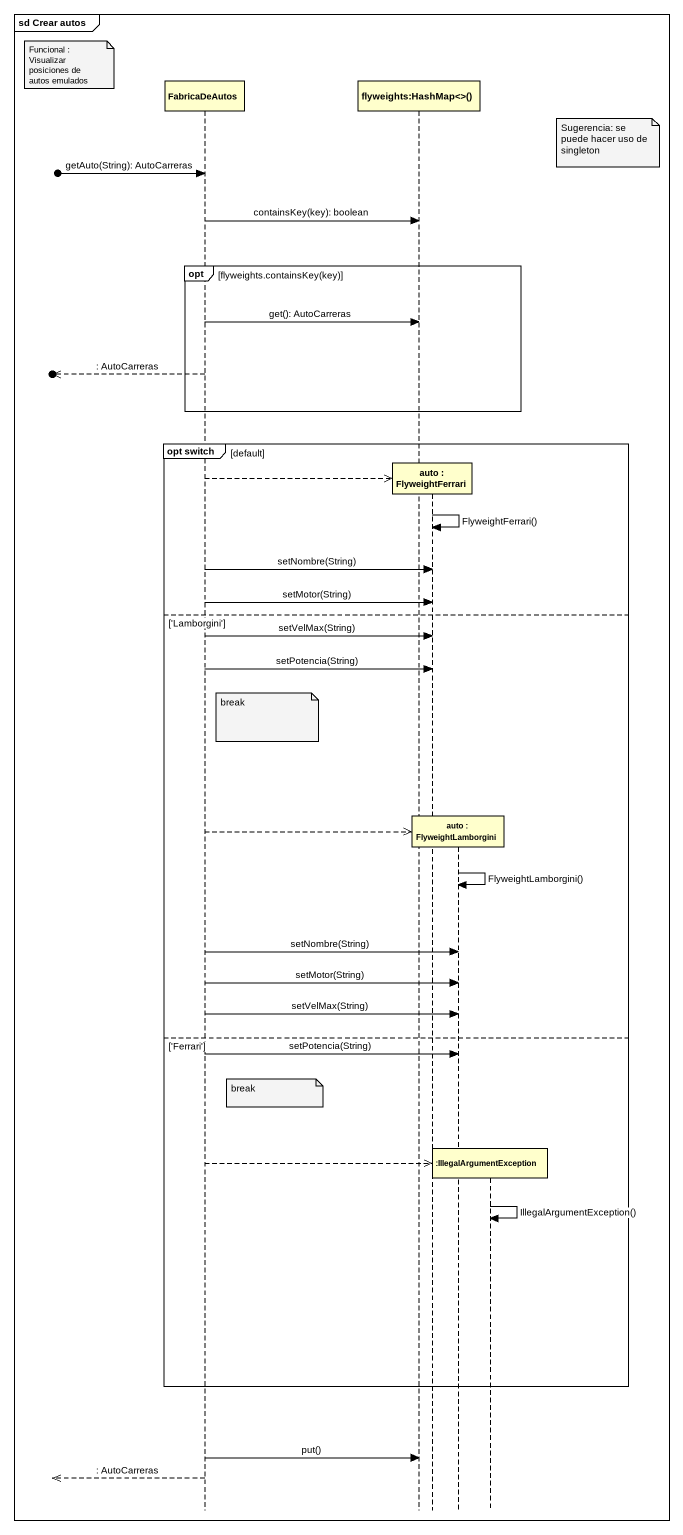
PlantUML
@startuml
mainframe sd Crear autos
hide footbox
participant FabricaDeAutos
participant "flyweights:HashMap<>()" as flyweights_HashMap
participant "auto : FlyweightFerrari" as auto
participant "auto : FlyweightLamborgini" as auto_2
participant ":IllegalArgumentException" as IllegalArgumentException

note left of FabricaDeAutos : Funcional : Visualizar posiciones de autos emulados
note right of IllegalArgumentException : Sugerencia: se puede hacer uso de singleton
[o-> FabricaDeAutos : getAuto(String): AutoCarreras
FabricaDeAutos -> flyweights_HashMap : containsKey(key): boolean
opt flyweights.containsKey(key)
  FabricaDeAutos -> flyweights_HashMap : get(): AutoCarreras
  [o<<-- FabricaDeAutos : : AutoCarreras
end
group opt switch [default]
  FabricaDeAutos -->> auto **
  auto -> auto : FlyweightFerrari()
  FabricaDeAutos -> auto : setNombre(String)
  FabricaDeAutos -> auto : setMotor(String)
else 'Lamborgini'
  FabricaDeAutos -> auto : setVelMax(String)
  FabricaDeAutos -> auto : setPotencia(String)
  note right of FabricaDeAutos : break
  FabricaDeAutos -->> auto_2 **
  auto_2 -> auto_2 : FlyweightLamborgini()
  FabricaDeAutos -> auto_2 : setNombre(String)
  FabricaDeAutos -> auto_2 : setMotor(String)
  FabricaDeAutos -> auto_2 : setVelMax(String)
else 'Ferrari'
  FabricaDeAutos -> auto_2 : setPotencia(String)
  note right of FabricaDeAutos : break
  FabricaDeAutos -->> IllegalArgumentException **
  IllegalArgumentException -> IllegalArgumentException : IllegalArgumentException()
end
FabricaDeAutos -> flyweights_HashMap : put()
[o<<-- FabricaDeAutos : : AutoCarreras
@enduml
